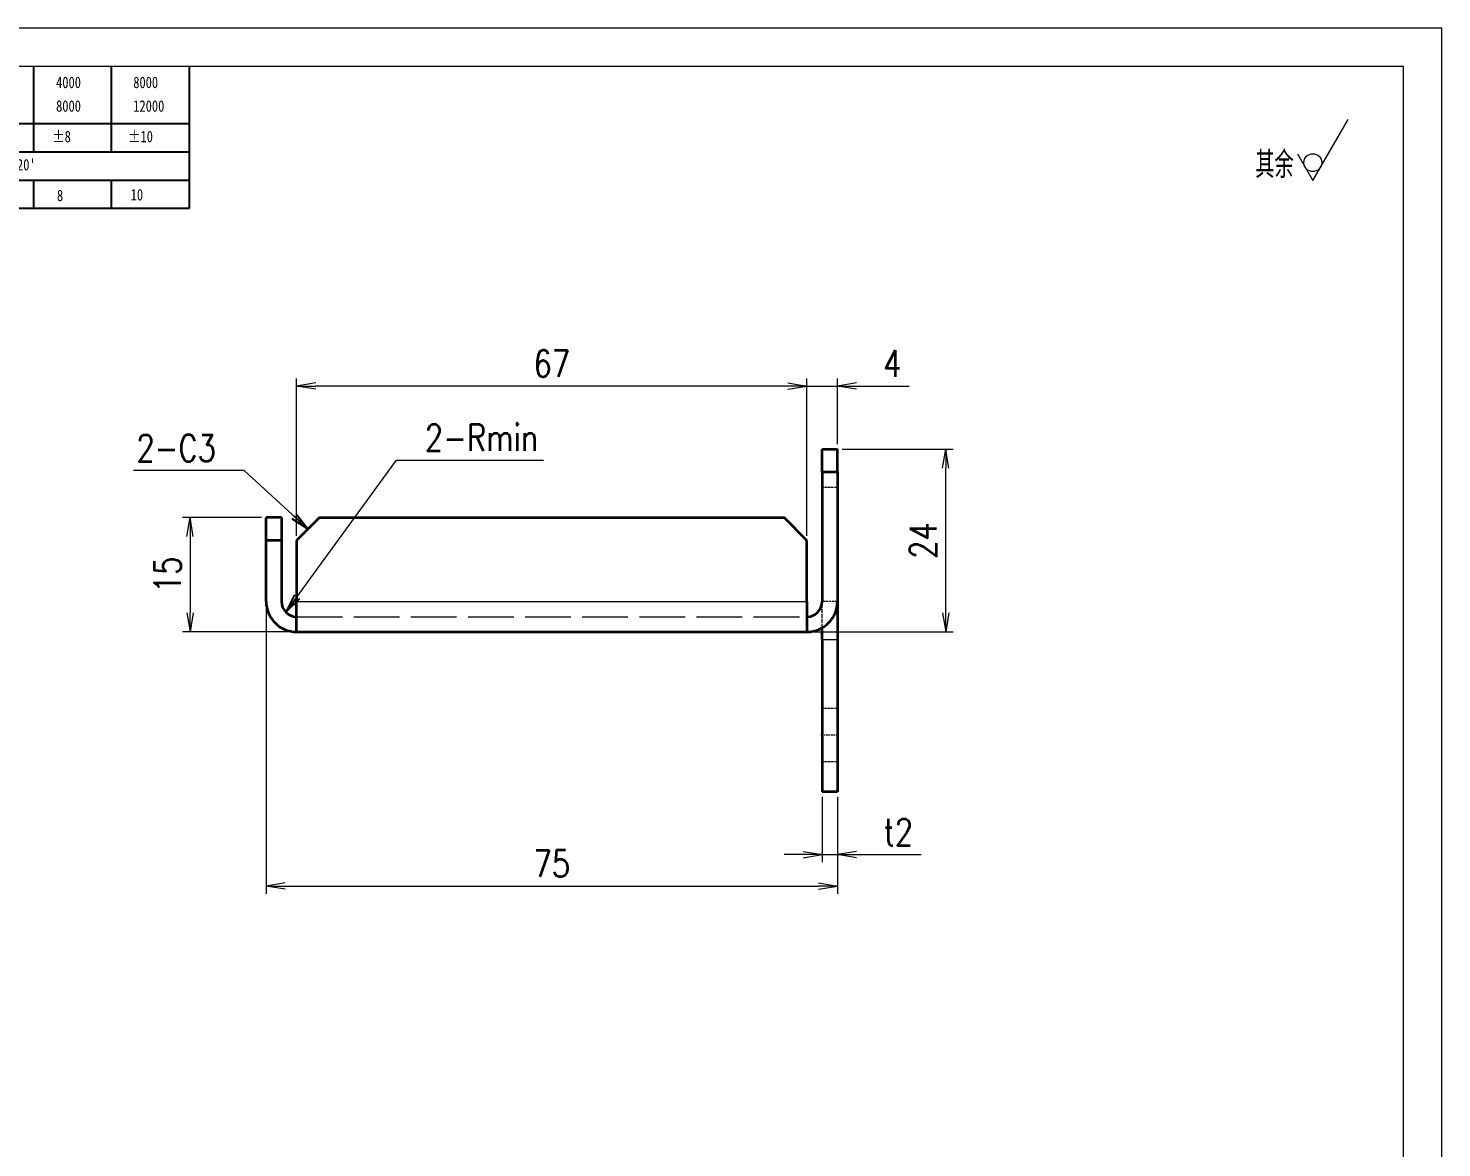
# Model space of a CAD drawing. Header units: millimetres. Extents: x 1333 to 359964, y -52803 to -5704.
# Drawn here: x 162374 to 162559.6, y -34420.3 to -34273.4 of the extents above; entities that cross this region are included whole.
import ezdxf

# ---------------------------------------------------------------- set-up
doc = ezdxf.new("R2010")
doc.units = ezdxf.units.MM
doc.header["$LTSCALE"] = 0.5
for name, pattern in [('AM_ISO02W050x2', [3.75, 3, -0.75]), ('AM_ISO08W050x2', [9, 6, -0.75, 1.5, -0.75]), ('DASHDOT', [18.5, 12, -3, 0.5, -3]), ('DASHED', [15, 12, -3]), ('DOT2', [0.125, 0, -0.125])]:
    doc.linetypes.add(name, pattern=pattern)
for name, color, linetype, lineweight in [('中心线', 2, 'AM_ISO08W050x2', 18), ('图框', 7, 'Continuous', 18), ('标注线', 3, 'Continuous', 18), ('粗实线', 7, 'Continuous', 35), ('虚线', 1, 'AM_ISO02W050x2', 18)]:
    doc.layers.add(name, color=color, linetype=linetype, lineweight=lineweight)
doc.layers.add('图\\M+19E79\\M+195B6\\M+18E9A', color=7, linetype='Continuous')
doc.layers.add('打印-禁用', color=7, linetype='Continuous', lineweight=15, plot=False)
doc.styles.add('DIM', font='romans.shx', dxfattribs={"width": 0.8, "bigfont": 'bigfont.shx'})
doc.styles.add('国标', font='simfang.ttf', dxfattribs={"width": 0.8})
doc.styles.add('机械长仿宋', font='gbenor.shx', dxfattribs={"height": 1, "bigfont": 'gbcbig.shx'})
doc.dimstyles.new('DEH 1-1', dxfattribs={"dimtxt": 3.5, "dimasz": 2.5, "dimexe": 1, "dimexo": 0.625, "dimgap": 1.2, "dimtad": 1, "dimtoh": 1, "dimdsep": 46, "dimtxsty": 'DIM', "dimblk": 'OPEN', "dimcen": 0, "dimclrd": 8, "dimclre": 8, "dimclrt": 2, "dimazin": 2, "dimtfac": 0.5, "dimtmove": 0, "dimatfit": 3, "dimldrblk": 'OPEN', "dimfxl": 0, "dimtolj": 2, "dimlwd": 18, "dimlwe": 18, "dimarcsym": 0})
doc.dimstyles.new('DEH 1-1$0', dxfattribs={"dimtxt": 3.5, "dimasz": 2.5, "dimexe": 1, "dimexo": 0.625, "dimgap": 1.2, "dimtad": 1, "dimzin": 9, "dimdsep": 46, "dimtxsty": 'DIM', "dimblk": 'OPEN', "dimcen": 0, "dimclrd": 8, "dimclre": 8, "dimclrt": 2, "dimazin": 2, "dimtfac": 0.5, "dimtmove": 0, "dimatfit": 3, "dimldrblk": 'OPEN', "dimfxl": 0, "dimtolj": 2, "dimlwd": 18, "dimlwe": 18, "dimarcsym": 0})

# ---------------------------------------------------------------- blocks, each defined once
blk = doc.blocks.new('GZDEH零件A3图框V01版')
at = {"layer": '图\\M+19E79\\M+195B6\\M+18E9A', "color": 9}
for p, q in [((3092.64, -1561.98), (3092.64, -1554.46)), ((3102.86, -1561.98), (3102.86, -1554.46)), ((3113.09, -1573.08), (3113.09, -1554.46)), ((2996.09, -1561.98), (3113.09, -1561.98)), ((3092.64, -1565.68), (3092.64, -1561.98)), ((3102.86, -1565.68), (3102.86, -1561.98)), ((2996.09, -1565.68), (3113.09, -1565.68)), ((2996.09, -1569.38), (3113.09, -1569.38)), ((3092.64, -1573.08), (3092.64, -1569.38)), ((3102.86, -1573.08), (3102.86, -1569.38)), ((2990.09, -1573.08), (3113.09, -1573.08))]:
    blk.add_line(p, q, dxfattribs=at)
at = {"layer": '图框', "linetype": 'Continuous'}
for p, q in [((3272.49, -1554.46), (2882.49, -1554.46)), ((3272.49, -1832.96), (3272.49, -1554.46))]:
    blk.add_line(p, q, dxfattribs=at)
at = {"layer": '打印-禁用', "linetype": 'Continuous'}
for p, q in [((3277.49, -1549.46), (2857.49, -1549.46)), ((3277.49, -1846.46), (3277.49, -1549.46))]:
    blk.add_line(p, q, dxfattribs=at)
at = {"layer": '图\\M+19E79\\M+195B6\\M+18E9A', "color": 9, "style": '国标', "width": 0.8}
for s, p in [('4000', (3095.57, -1557.31)), ('8000', (3105.7, -1557.31)), ('8000', (3095.57, -1560.41)), ('12000', (3105.7, -1560.41)), ('±8', (3095.06, -1564.42)), ('±10', (3105.02, -1564.42)), ("±0%%D20'", (3087.38, -1568.12)), ('8', (3095.68, -1572.15)), ('10', (3105.36, -1572.06))]:
    blk.add_text(s, height=1.5, dxfattribs=at).set_placement(p)
blk = doc.blocks.new('DEH A3')
at = {"layer": '图框'}
blk.add_blockref('GZDEH零件A3图框V01版', (-2857.49, 1846.46), dxfattribs=at)
blk = doc.blocks.new('FINISHER_NON')
at = {"layer": '标注线'}
for p, q in [((0, 0), (4.62, 8)), ((-2.02, 3.5), (0, 0))]:
    blk.add_line(p, q, dxfattribs=at)
blk.add_circle((0, 2.33), 1.17, dxfattribs=at)
blk = doc.blocks.new('其余不去材料')
at = {"layer": '标注线'}
blk.add_blockref('FINISHER_NON', (0, 0), dxfattribs=at)
at = {"layer": '标注线', "color": 7, "linetype": 'DOT2', "style": '机械长仿宋'}
blk.add_text('其余', height=3.5, dxfattribs=at).set_placement((-7.56, 0.3))
blk = doc.blocks.new('_Open')
at = {"color": 0, "linetype": 'ByBlock', "lineweight": -2}
for p, q in [((-1, 0.167), (0, 0)), ((-1, -0.167), (0, 0)), ((0, 0), (-1, 0))]:
    blk.add_line(p, q, dxfattribs=at)
blk = doc.blocks.new('*D398')
at = {"layer": 'Defpoints', "color": 0, "transparency": 16777216}
for p in [(162405.22, -34337.63), (162395.23, -34352.63), (162409.22, -34352.63)]:
    blk.add_point(p, dxfattribs=at)
at = {"layer": '标注线', "color": 8, "lineweight": 18, "transparency": 16777216}
for p, q in [((162404.59, -34337.63), (162394.23, -34337.63)), ((162395.23, -34340.13), (162395.23, -34350.13)), ((162408.59, -34352.63), (162394.23, -34352.63))]:
    blk.add_line(p, q, dxfattribs=at)
at = {"layer": '标注线', "color": 8, "lineweight": 18, "transparency": 16777216, "xscale": 2.5, "yscale": 2.5, "zscale": 2.5}
for p, rotation in [((162395.23, -34337.63), 90), ((162395.23, -34352.63), 270)]:
    blk.add_blockref('_Open', p, dxfattribs=dict(at, rotation=rotation))
at = {"layer": '标注线', "color": 2, "transparency": 16777216, "insert": (162392.28, -34345.13), "char_height": 3.5, "attachment_point": 5, "rotation": 90, "style": 'DIM'}
blk.add_mtext('\\A2;15', dxfattribs=at)
blk = doc.blocks.new('*D401')
at = {"layer": 'Defpoints', "color": 0, "transparency": 16777216}
for p in [(162480.22, -34328.63), (162494.43, -34328.63), (162476.22, -34352.63)]:
    blk.add_point(p, dxfattribs=at)
at = {"layer": '标注线', "color": 8, "lineweight": 18, "transparency": 16777216}
for p, q in [((162480.84, -34328.63), (162495.43, -34328.63)), ((162494.43, -34350.13), (162494.43, -34331.13)), ((162476.84, -34352.63), (162495.43, -34352.63))]:
    blk.add_line(p, q, dxfattribs=at)
at = {"layer": '标注线', "color": 8, "lineweight": 18, "transparency": 16777216, "xscale": 2.5, "yscale": 2.5, "zscale": 2.5}
for p, rotation in [((162494.43, -34328.63), 90), ((162494.43, -34352.63), 270)]:
    blk.add_blockref('_Open', p, dxfattribs=dict(at, rotation=rotation))
at = {"layer": '标注线', "color": 2, "transparency": 16777216, "insert": (162491.48, -34340.63), "char_height": 3.5, "attachment_point": 5, "rotation": 90, "style": 'DIM'}
blk.add_mtext('\\A2;24', dxfattribs=at)
blk = doc.blocks.new('*D403')
at = {"layer": 'Defpoints', "color": 0, "transparency": 16777216}
for p in [(162480.22, -34320.37), (162480.22, -34328.63), (162476.22, -34340.63)]:
    blk.add_point(p, dxfattribs=at)
at = {"layer": '标注线', "color": 8, "lineweight": 18, "transparency": 16777216}
for p, q in [((162476.22, -34340.01), (162476.22, -34319.37)), ((162480.22, -34328.01), (162480.22, -34319.37)), ((162473.72, -34320.37), (162471.22, -34320.37)), ((162476.22, -34320.37), (162480.22, -34320.37)), ((162482.72, -34320.37), (162489.62, -34320.37))]:
    blk.add_line(p, q, dxfattribs=at)
at = {"layer": '标注线', "color": 8, "lineweight": 18, "transparency": 16777216, "xscale": 2.5, "yscale": 2.5, "zscale": 2.5}
blk.add_blockref('_Open', (162476.22, -34320.37), dxfattribs=at)
at = {"layer": '标注线', "color": 8, "lineweight": 18, "transparency": 16777216, "xscale": 2.5, "yscale": 2.5, "zscale": 2.5, "rotation": 180}
blk.add_blockref('_Open', (162480.22, -34320.37), dxfattribs=at)
at = {"layer": '标注线', "color": 2, "transparency": 16777216, "insert": (162487.42, -34317.42), "char_height": 3.5, "attachment_point": 5, "style": 'DIM'}
blk.add_mtext('\\A2;4', dxfattribs=at)
blk = doc.blocks.new('*D404')
at = {"layer": 'Defpoints', "color": 0, "transparency": 16777216}
for p in [(162409.22, -34320.37), (162409.22, -34340.63), (162476.22, -34340.63)]:
    blk.add_point(p, dxfattribs=at)
at = {"layer": '标注线', "color": 8, "lineweight": 18, "transparency": 16777216}
for p, q in [((162409.22, -34340.01), (162409.22, -34319.37)), ((162476.22, -34340.01), (162476.22, -34319.37)), ((162473.72, -34320.37), (162411.72, -34320.37))]:
    blk.add_line(p, q, dxfattribs=at)
at = {"layer": '标注线', "color": 8, "lineweight": 18, "transparency": 16777216, "xscale": 2.5, "yscale": 2.5, "zscale": 2.5, "rotation": 180}
blk.add_blockref('_Open', (162409.22, -34320.37), dxfattribs=at)
at = {"layer": '标注线', "color": 8, "lineweight": 18, "transparency": 16777216, "xscale": 2.5, "yscale": 2.5, "zscale": 2.5}
blk.add_blockref('_Open', (162476.22, -34320.37), dxfattribs=at)
at = {"layer": '标注线', "color": 2, "transparency": 16777216, "insert": (162442.72, -34317.42), "char_height": 3.5, "attachment_point": 5, "style": 'DIM'}
blk.add_mtext('\\A2;67', dxfattribs=at)
blk = doc.blocks.new('*D405')
at = {"layer": 'Defpoints', "color": 0, "transparency": 16777216}
for p in [(162405.22, -34348.63), (162480.22, -34373.63), (162480.22, -34386)]:
    blk.add_point(p, dxfattribs=at)
at = {"layer": '标注线', "color": 8, "lineweight": 18, "transparency": 16777216}
for p, q in [((162405.22, -34349.26), (162405.22, -34387)), ((162480.22, -34374.26), (162480.22, -34387)), ((162407.72, -34386), (162477.72, -34386))]:
    blk.add_line(p, q, dxfattribs=at)
at = {"layer": '标注线', "color": 8, "lineweight": 18, "transparency": 16777216, "xscale": 2.5, "yscale": 2.5, "zscale": 2.5, "rotation": 180}
blk.add_blockref('_Open', (162405.22, -34386), dxfattribs=at)
at = {"layer": '标注线', "color": 8, "lineweight": 18, "transparency": 16777216, "xscale": 2.5, "yscale": 2.5, "zscale": 2.5}
blk.add_blockref('_Open', (162480.22, -34386), dxfattribs=at)
at = {"layer": '标注线', "color": 2, "transparency": 16777216, "insert": (162442.72, -34383.05), "char_height": 3.5, "attachment_point": 5, "style": 'DIM'}
blk.add_mtext('\\A2;75', dxfattribs=at)
blk = doc.blocks.new('*D406')
at = {"layer": 'Defpoints', "color": 0, "transparency": 16777216}
for p in [(162478.22, -34373.63), (162480.22, -34373.63), (162480.22, -34381.86)]:
    blk.add_point(p, dxfattribs=at)
at = {"layer": '标注线', "color": 8, "lineweight": 18, "transparency": 16777216}
for p, q in [((162478.22, -34374.26), (162478.22, -34382.86)), ((162480.22, -34374.26), (162480.22, -34382.86)), ((162475.72, -34381.86), (162473.22, -34381.86)), ((162478.22, -34381.86), (162480.22, -34381.86)), ((162482.72, -34381.86), (162491.22, -34381.86))]:
    blk.add_line(p, q, dxfattribs=at)
at = {"layer": '标注线', "color": 8, "lineweight": 18, "transparency": 16777216, "xscale": 2.5, "yscale": 2.5, "zscale": 2.5}
blk.add_blockref('_Open', (162478.22, -34381.86), dxfattribs=at)
at = {"layer": '标注线', "color": 8, "lineweight": 18, "transparency": 16777216, "xscale": 2.5, "yscale": 2.5, "zscale": 2.5, "rotation": 180}
blk.add_blockref('_Open', (162480.22, -34381.86), dxfattribs=at)
at = {"layer": '标注线', "color": 2, "transparency": 16777216, "insert": (162488.22, -34378.91), "char_height": 3.5, "attachment_point": 5, "style": 'DIM'}
blk.add_mtext('\\A2;t2', dxfattribs=at)

msp = doc.modelspace()

# ---------------------------------------------------------------- linework, layer by layer
at = {"color": 7, "lineweight": 13}
msp.add_line((162409.218, -34348.633), (162476.218, -34348.633), dxfattribs=at)
at = {"color": 7, "lineweight": 13, "ltscale": 0.05}
msp.add_line((162478.218, -34353.633), (162480.218, -34353.633), dxfattribs=at)
at = {"layer": '中心线', "linetype": 'DASHDOT', "lineweight": 13, "ltscale": 0.06}
msp.add_line((162478.018, -34366.133), (162480.418, -34366.133), dxfattribs=at)
at = {"layer": '粗实线', "lineweight": 35, "ltscale": 0.05}
for p, q in [((162478.218, -34328.633), (162480.218, -34328.633)), ((162478.218, -34331.633), (162480.218, -34331.633)), ((162407.218, -34337.633), (162405.218, -34337.633)), ((162407.218, -34340.633), (162405.218, -34340.633)), ((162480.218, -34373.633), (162478.218, -34373.633))]:
    msp.add_line(p, q, dxfattribs=at)
at = {"layer": '粗实线', "lineweight": 35, "ltscale": 0.075}
for p, q in [((162478.218, -34331.633), (162478.218, -34328.633)), ((162480.218, -34331.633), (162480.218, -34328.633)), ((162405.218, -34340.633), (162405.218, -34337.633)), ((162407.218, -34337.633), (162407.218, -34340.633))]:
    msp.add_line(p, q, dxfattribs=at)
at = {"layer": '粗实线', "lineweight": 35, "ltscale": 0.425}
for p, q in [((162478.218, -34331.633), (162478.218, -34348.633)), ((162480.218, -34331.633), (162480.218, -34348.633))]:
    msp.add_line(p, q, dxfattribs=at)
at = {"layer": '粗实线', "lineweight": 35, "ltscale": 0.106066}
for p, q in [((162412.218, -34337.633), (162409.218, -34340.633)), ((162476.218, -34340.633), (162473.218, -34337.633))]:
    msp.add_line(p, q, dxfattribs=at)
at = {"layer": '粗实线', "lineweight": 35}
for p, q in [((162412.218, -34337.633), (162473.218, -34337.633)), ((162409.218, -34352.633), (162476.218, -34352.633))]:
    msp.add_line(p, q, dxfattribs=at)
at = {"layer": '粗实线', "lineweight": 35, "ltscale": 0.2}
for p, q in [((162405.218, -34348.633), (162405.218, -34340.633)), ((162407.218, -34340.633), (162407.218, -34348.633)), ((162409.218, -34340.633), (162409.218, -34348.633)), ((162476.218, -34348.633), (162476.218, -34340.633))]:
    msp.add_line(p, q, dxfattribs=at)
at = {"layer": '粗实线', "lineweight": 35, "ltscale": 0.1}
for p, q in [((162409.218, -34352.633), (162409.218, -34348.633)), ((162476.218, -34348.633), (162476.218, -34352.633))]:
    msp.add_line(p, q, dxfattribs=at)
at = {"layer": '粗实线', "lineweight": 35, "ltscale": 6.81847e-05}
msp.add_line((162478.218, -34348.636), (162478.218, -34348.633), dxfattribs=at)
at = {"layer": '粗实线', "lineweight": 35, "ltscale": 0.124901}
msp.add_line((162480.218, -34348.637), (162480.218, -34353.633), dxfattribs=at)
at = {"layer": '粗实线', "lineweight": 35, "ltscale": 0.038397}
msp.add_line((162478.218, -34353.633), (162478.218, -34352.097), dxfattribs=at)
at = {"layer": '粗实线', "lineweight": 35, "ltscale": 0.5}
for p, q in [((162478.218, -34353.633), (162478.218, -34373.633)), ((162480.218, -34353.633), (162480.218, -34373.633))]:
    msp.add_line(p, q, dxfattribs=at)
at = {"layer": '粗实线', "lineweight": 35}
for centre, radius, start, end in [((162409.218, -34348.633), 4, 180, 270), ((162409.218, -34348.633), 2, 180, 270), ((162476.218, -34348.633), 4, 270, 0), ((162476.218, -34348.633), 2, 270, 0)]:
    msp.add_arc(centre, radius, start, end, dxfattribs=at)
at = {"layer": '虚线', "linetype": 'DASHED', "lineweight": 13, "ltscale": 0.05}
for p, q in [((162478.218, -34333.633), (162480.218, -34333.633)), ((162407.218, -34340.633), (162405.218, -34340.633)), ((162480.218, -34348.633), (162478.218, -34348.633)), ((162478.218, -34362.633), (162480.218, -34362.633)), ((162478.218, -34362.633), (162480.218, -34362.633)), ((162478.218, -34369.633), (162480.218, -34369.633)), ((162478.218, -34369.633), (162480.218, -34369.633))]:
    msp.add_line(p, q, dxfattribs=at)
at = {"layer": '虚线', "linetype": 'DASHED', "lineweight": 13}
for p, q in [((162409.218, -34348.633), (162476.218, -34348.633)), ((162409.218, -34350.633), (162476.218, -34350.633))]:
    msp.add_line(p, q, dxfattribs=at)
at = {"layer": '虚线', "linetype": 'DASHED', "lineweight": 13, "ltscale": 0.086534}
msp.add_line((162478.218, -34352.097), (162478.218, -34348.636), dxfattribs=at)
at = {"layer": '虚线', "linetype": 'DASHED', "lineweight": 13, "ltscale": 9.86914e-05}
msp.add_line((162480.218, -34348.633), (162480.218, -34348.637), dxfattribs=at)

# ---------------------------------------------------------------- block references
at = {"layer": '图框'}
msp.add_blockref('DEH A3', (162139.557, -34570.402), dxfattribs=at)
at = {"layer": '标注线'}
msp.add_blockref('其余不去材料', (162542.638, -34293.366), dxfattribs=at)

# ---------------------------------------------------------------- texts
at = {"layer": '标注线', "color": 2, "char_height": 3.5, "style": 'DIM'}
for s, insert, attachment_point in [('\\A2;2-Rmin', (162426.044, -34328.874), 7), ('\\A2;2-C3', (162398.62, -34330.248), 9)]:
    msp.add_mtext(s, dxfattribs=dict(at, insert=insert, attachment_point=attachment_point))

# ---------------------------------------------------------------- dimensions: what is measured, and where the dimension line sits
at = {"layer": '标注线'}
for base, p1, p2, picture, middle in [((162409.218, -34320.371), (162476.218, -34340.633), (162409.218, -34340.633), '*D404', (162442.718, -34317.421)), ((162480.218, -34320.371), (162476.218, -34340.633), (162480.218, -34328.633), '*D403', (162487.418, -34317.421)), ((162480.218, -34385.999), (162405.218, -34348.633), (162480.218, -34373.633), '*D405', (162442.718, -34383.049))]:
    dim = msp.add_linear_dim(base=base, p1=p1, p2=p2, dimstyle='DEH 1-1$0', dxfattribs=at)
    dim.commit()
    dim.dimension.update_dxf_attribs({"geometry": picture, "text_midpoint": middle})
for base, p1, p2, picture, middle in [((162494.434, -34328.633), (162476.218, -34352.633), (162480.218, -34328.633), '*D401', (162491.484, -34340.633)), ((162395.231, -34352.633), (162405.218, -34337.633), (162409.218, -34352.633), '*D398', (162392.281, -34345.133))]:
    dim = msp.add_linear_dim(base=base, p1=p1, p2=p2, angle=90, dimstyle='DEH 1-1$0', dxfattribs=at)
    dim.commit()
    dim.dimension.update_dxf_attribs({"geometry": picture, "text_midpoint": middle})
dim = msp.add_linear_dim(base=(162480.218, -34381.864), p1=(162478.218, -34373.633), p2=(162480.218, -34373.633), text='t<>', dimstyle='DEH 1-1$0', dxfattribs=at)
dim.commit()
dim.dimension.update_dxf_attribs({"geometry": '*D406', "text_midpoint": (162488.218, -34378.914)})

# ---------------------------------------------------------------- leaders
at = {"layer": '标注线', "annotation_type": 0, "has_hookline": 1}
for points, hookline_direction, text_width in [([(162407.804, -34350.047), (162422.344, -34330.074), (162424.844, -34330.074)], 0, 15.6), ([(162410.718, -34339.133), (162402.32, -34331.448), (162399.82, -34331.448)], 1, 10.8)]:
    msp.add_leader(points, dimstyle='DEH 1-1', override={"dimgap": 1.2, "dimtad": 1}, dxfattribs=dict(at, hookline_direction=hookline_direction, text_width=text_width))

doc.saveas('drawing.dxf')
